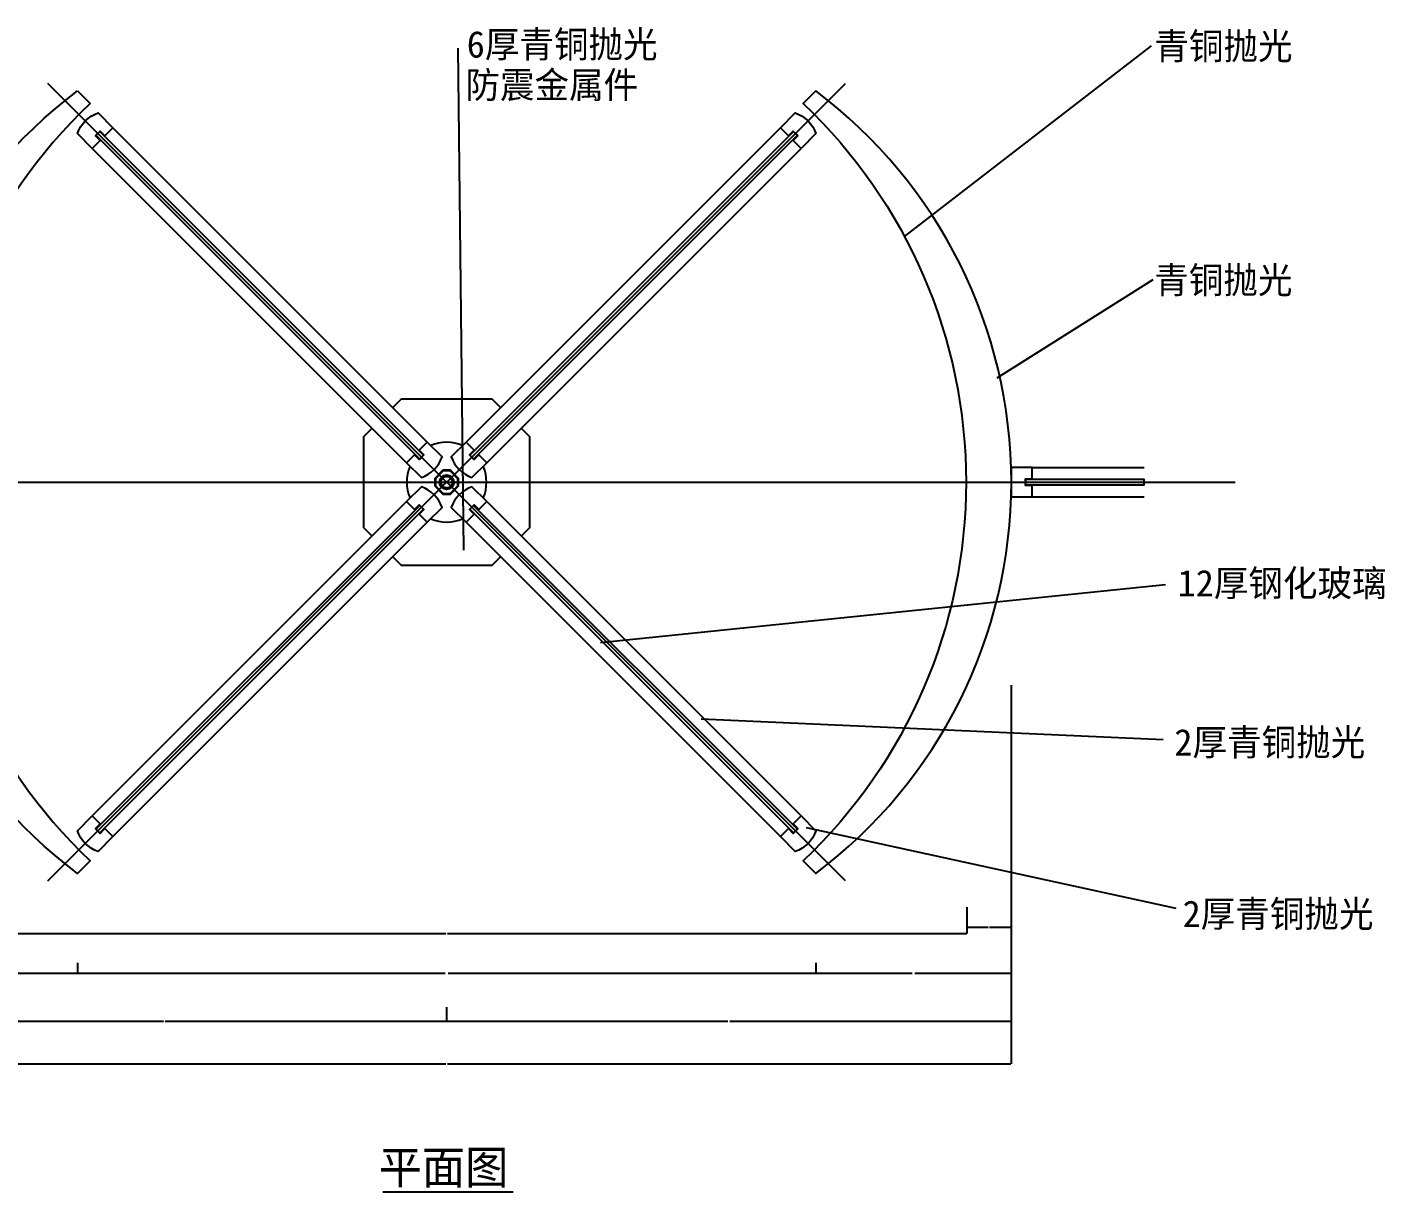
# Model space of a CAD drawing. Header units: metres. Extents: x 0 to 5442, y 0 to 7067.
# Drawn here: x 1609 to 4673, y 4438 to 7067 of the extents above; entities that cross this region are included whole.
import ezdxf

# ---------------------------------------------------------------- set-up
doc = ezdxf.new("R2010")
doc.units = ezdxf.units.M
for name, color, linetype in [('3', 3, 'Continuous'), ('4', 4, 'Continuous'), ('7', 7, 'Continuous'), ('DIM', 3, 'Continuous'), ('TEXT', 3, 'Continuous')]:
    doc.layers.add(name, color=color, linetype=linetype)
doc.dimstyles.get("Standard").update_dxf_attribs({"dimtxt": 2.5, "dimasz": 2.5, "dimexe": 1.25, "dimexo": 0.625, "dimtad": 1, "dimcen": 2.5, "dimazin": 3, "dimtfac": 1, "dimtmove": 0, "dimatfit": 3})

# ---------------------------------------------------------------- blocks, each defined once
blk = doc.blocks.new('*D1')
for p, q in [((3729.52, 5080.12), (3729.52, 5034.86)), ((3829.52, 5080.12), (3829.52, 5034.86)), ((3729.77, 5034.86), (3778.02, 5034.86)), ((3781.02, 5034.86), (3829.27, 5034.86))]:
    blk.add_line(p, q)
at = {"layer": 'Defpoints'}
for p in [(3729.52, 5080.12), (3829.52, 5080.12), (3729.52, 5034.86)]:
    blk.add_point(p, dxfattribs=at)
at = {"layer": 'DIM', "insert": (3779.52, 5034.86), "char_height": 1, "attachment_point": 5}
blk.add_mtext('100', dxfattribs=at)
blk = doc.blocks.new('*D39')
for p, q in [((1381.52, 5080.12), (1381.52, 5020.66)), ((3729.52, 5080.12), (3729.52, 5020.66)), ((1381.77, 5020.66), (2553.52, 5020.66)), ((2557.52, 5020.66), (3729.27, 5020.66))]:
    blk.add_line(p, q)
at = {"layer": 'Defpoints'}
for p in [(1381.52, 5080.12), (3729.52, 5080.12), (1381.52, 5020.66)]:
    blk.add_point(p, dxfattribs=at)
at = {"layer": 'DIM', "insert": (2555.52, 5020.66), "char_height": 1, "attachment_point": 5}
blk.add_mtext('2348', dxfattribs=at)
blk = doc.blocks.new('*D40')
for p, q in [((1722.52, 4954.29), (1722.52, 4930.81)), ((3388.95, 4954.29), (3388.95, 4930.81)), ((1722.77, 4930.81), (2552.235, 4930.81)), ((2559.235, 4930.81), (3388.7, 4930.81))]:
    blk.add_line(p, q)
at = {"layer": 'Defpoints'}
for p in [(1722.52, 4954.29), (3388.95, 4954.29), (1722.52, 4930.81)]:
    blk.add_point(p, dxfattribs=at)
at = {"layer": 'DIM', "insert": (2555.735, 4930.81), "char_height": 1, "attachment_point": 5}
blk.add_mtext('1666,43', dxfattribs=at)
blk = doc.blocks.new('*D41')
for p, q in [((1281.52, 5037.9), (1281.52, 4822.44)), ((2555.52, 4854.42), (2555.52, 4822.44)), ((1281.77, 4822.44), (1916.52, 4822.44)), ((1920.52, 4822.44), (2555.27, 4822.44))]:
    blk.add_line(p, q)
at = {"layer": 'Defpoints'}
for p in [(1281.52, 5037.9), (2555.52, 4854.42), (1281.52, 4822.44)]:
    blk.add_point(p, dxfattribs=at)
at = {"layer": 'DIM', "insert": (1918.52, 4822.44), "char_height": 1, "attachment_point": 5}
blk.add_mtext('1274', dxfattribs=at)
blk = doc.blocks.new('*D42')
for p, q in [((1281.52, 5581.15), (1281.52, 4726.7)), ((3829.52, 5581.15), (3829.52, 4726.7)), ((1281.77, 4726.7), (2553.52, 4726.7)), ((2557.52, 4726.7), (3829.27, 4726.7))]:
    blk.add_line(p, q)
at = {"layer": 'Defpoints'}
for p in [(1281.52, 5581.15), (3829.52, 5581.15), (1281.52, 4726.7)]:
    blk.add_point(p, dxfattribs=at)
at = {"layer": 'DIM', "insert": (2555.52, 4726.7), "char_height": 1, "attachment_point": 5}
blk.add_mtext('2548', dxfattribs=at)
blk = doc.blocks.new('*D43')
for p, q in [((1281.52, 5064.29), (1281.52, 4930.81)), ((1722.52, 4954.29), (1722.52, 4930.81)), ((1281.77, 4930.81), (1500.52, 4930.81)), ((1503.52, 4930.81), (1722.27, 4930.81))]:
    blk.add_line(p, q)
at = {"layer": 'Defpoints'}
for p in [(1281.52, 5064.29), (1722.52, 4954.29), (1281.52, 4930.81)]:
    blk.add_point(p, dxfattribs=at)
at = {"layer": 'DIM', "insert": (1502.02, 4930.81), "char_height": 1, "attachment_point": 5}
blk.add_mtext('441', dxfattribs=at)
blk = doc.blocks.new('*D48')
for p, q in [((3829.52, 5064.29), (3829.52, 4930.81)), ((3388.95, 4954.29), (3388.95, 4930.81)), ((3389.2, 4930.81), (3606.235, 4930.81)), ((3612.235, 4930.81), (3829.27, 4930.81))]:
    blk.add_line(p, q)
at = {"layer": 'Defpoints'}
for p in [(3829.52, 5064.29), (3388.95, 4954.29), (3388.95, 4930.81)]:
    blk.add_point(p, dxfattribs=at)
at = {"layer": 'DIM', "insert": (3609.235, 4930.81), "char_height": 1, "attachment_point": 5}
blk.add_mtext('440,57', dxfattribs=at)
blk = doc.blocks.new('*D49')
for p, q in [((3829.52, 5037.9), (3829.52, 4822.44)), ((2555.52, 4854.42), (2555.52, 4822.44)), ((2555.77, 4822.44), (3190.52, 4822.44)), ((3194.52, 4822.44), (3829.27, 4822.44))]:
    blk.add_line(p, q)
at = {"layer": 'Defpoints'}
for p in [(3829.52, 5037.9), (2555.52, 4854.42), (2555.52, 4822.44)]:
    blk.add_point(p, dxfattribs=at)
at = {"layer": 'DIM', "insert": (3192.52, 4822.44), "char_height": 1, "attachment_point": 5}
blk.add_mtext('1274', dxfattribs=at)

msp = doc.modelspace()

# ---------------------------------------------------------------- linework, layer by layer
at = {"layer": '3'}
for p, q in [((2511.68, 6129.99), (1802.1, 6839.57)), ((2599.36, 6129.99), (3308.94, 6839.57)), ((2465.01, 6083.32), (1755.43, 6792.9)), ((2646.03, 6083.32), (3355.61, 6792.9)), ((2465.01, 5995.64), (1755.43, 5286.05)), ((2646.03, 5995.64), (3355.61, 5286.05)), ((2511.68, 5948.97), (1802.1, 5239.39)), ((2599.36, 5948.97), (3308.94, 5239.39))]:
    msp.add_line(p, q, dxfattribs=at)
for points in [[(2547.66, 6064.85), (2530.15, 6047.34), (2530.15, 6031.61), (2547.66, 6014.11), (2563.38, 6014.11), (2580.89, 6031.61), (2580.89, 6047.34), (2563.38, 6064.85)], [(3861.87, 6033.48), (4129.52, 6033.48), (4129.52, 6045.48), (3861.87, 6045.48)]]:
    msp.add_lwpolyline(points, close=True, dxfattribs=at)
for radius in [16.5, 15]:
    msp.add_circle((2555.52, 6039.48), radius, dxfattribs=at)
at = {"layer": '4'}
for points in [[(1722.53, 6922.58), (1750.81, 6894.3, 0.43), (1750.81, 5184.65), (1722.53, 5156.37, -0.5)], [(3388.51, 6922.58), (3360.23, 6894.3, -0.43), (3360.23, 5184.65), (3388.51, 5156.37, 0.5)], [(1802.1, 6839.57), (1784.07, 6821.54), (1773.46, 6832.14), (1762.85, 6821.54), (1773.46, 6810.93), (1755.43, 6792.9), (1721.95, 6826.38, -0.23), (1768.62, 6873.05)], [(3355.61, 6792.9), (3337.58, 6810.93), (3348.19, 6821.54), (3337.58, 6832.14), (3326.97, 6821.54), (3308.94, 6839.57), (3342.42, 6873.05, -0.23), (3389.09, 6826.38)], [(2511.68, 6129.99), (2493.65, 6111.96), (2504.25, 6101.35), (2493.65, 6090.74), (2483.04, 6101.35), (2465.01, 6083.32), (2498.49, 6049.84, 0.23), (2545.16, 6096.51)], [(2646.03, 6083.32), (2628, 6101.35), (2617.39, 6090.74), (2606.79, 6101.35), (2617.39, 6111.96), (2599.36, 6129.99), (2565.88, 6096.51, 0.23), (2612.55, 6049.84)], [(2465.01, 5995.64), (2483.04, 5977.6), (2493.65, 5988.21), (2504.25, 5977.6), (2493.65, 5967), (2511.68, 5948.97), (2545.16, 5982.45, 0.23), (2498.49, 6029.12)], [(2599.36, 5948.97), (2617.39, 5967), (2606.79, 5977.6), (2617.39, 5988.21), (2628, 5977.6), (2646.03, 5995.64), (2612.55, 6029.12, 0.23), (2565.88, 5982.45)], [(1755.43, 5286.05), (1773.46, 5268.02), (1762.85, 5257.42), (1773.46, 5246.81), (1784.07, 5257.42), (1802.1, 5239.39), (1768.62, 5205.9, -0.23), (1721.95, 5252.57)], [(3308.94, 5239.39), (3326.97, 5257.42), (3337.58, 5246.81), (3348.19, 5257.42), (3337.58, 5268.02), (3355.61, 5286.05), (3389.09, 5252.57, -0.23), (3342.42, 5205.9)]]:
    msp.add_lwpolyline(points, format="xyb", close=True, dxfattribs=at)
for points in [[(2677.14, 6207.77), (2658.05, 6226.86), (2452.99, 6226.86), (2433.9, 6207.77)], [(2387.23, 6161.1), (2368.14, 6142.01), (2368.14, 5936.95), (2387.23, 5917.85)], [(2723.81, 5917.85), (2742.9, 5936.95), (2742.9, 6142.01), (2723.81, 6161.1)], [(2433.9, 5871.19), (2452.99, 5852.09), (2658.05, 5852.09), (2677.14, 5871.19)]]:
    msp.add_lwpolyline(points, dxfattribs=at)
for points in [[(3876.87, 6031.98), (3861.87, 6031.98), (3861.87, 6046.98), (3876.87, 6046.98), (3876.87, 6072.48), (3829.52, 6072.48), (3829.52, 6006.48), (3876.87, 6006.48)], [(2547.03, 6066.35), (2528.65, 6047.96), (2528.65, 6030.99), (2547.03, 6012.61), (2564.01, 6012.61), (2582.39, 6030.99), (2582.39, 6047.96), (2564.01, 6066.35)]]:
    msp.add_lwpolyline(points, close=True, dxfattribs=at)
msp.add_circle((2555.52, 6039.48), 13, dxfattribs=at)
at = {"layer": '7'}
for p, q in [((3876.87, 6072.48), (4129.52, 6072.48)), ((3876.87, 6006.48), (4129.52, 6006.48))]:
    msp.add_line(p, q, dxfattribs=at)
for points in [[(2503.19, 6100.29), (1772.4, 6831.08), (1763.91, 6822.6), (2494.71, 6091.8)], [(2616.33, 6091.8), (3347.13, 6822.6), (3338.64, 6831.08), (2607.85, 6100.29)], [(2494.71, 5987.15), (1763.91, 5256.36), (1772.4, 5247.87), (2503.19, 5978.67)], [(2607.85, 5978.67), (3338.64, 5247.87), (3347.13, 5256.36), (2616.33, 5987.15)]]:
    msp.add_lwpolyline(points, close=True, dxfattribs=at)
for start, end in [(66.51, 113.49), (156.51, 203.49), (336.51, 23.49), (246.51, 293.49)]:
    msp.add_arc((2555.52, 6039.48), 90, start, end, dxfattribs=at)
at = {"layer": 'DIM'}
for p, q in [((1655.42, 5139.37), (3455.62, 6939.58)), ((3455.62, 5139.37), (1655.42, 6939.58)), ((911.95, 6039.48), (4335.07, 6039.48))]:
    msp.add_line(p, q, dxfattribs=at)
at = {"layer": 'TEXT'}
msp.add_line((2411.47, 4437.5), (2705.35, 4437.5), dxfattribs=at)

# ---------------------------------------------------------------- texts
for s, height, p in [('6厚青铜抛光', 60, (2600.88, 6997.95)), ('青铜抛光', 60, (4152.86, 6993.88)), ('防震金属件', 60, (2597.84, 6906.25)), ('青铜抛光', 60, (4152.65, 6465.7)), ('12厚钢化玻璃', 60, (4205.51, 5781.56)), ('2厚青铜抛光', 60, (4198.11, 5422.31)), ('2厚青铜抛光', 60, (4216.71, 5035.19)), ('平面图', 75, (2402.27, 4455.44))]:
    msp.add_text(s, height=height, dxfattribs=at).set_placement(p)

# ---------------------------------------------------------------- dimensions: what is measured, and where the dimension line sits
at = {"layer": 'DIM'}
for base, p1, p2, picture, middle in [((1281.52, 4726.7), (1281.52, 5581.15), (3829.52, 5581.15), '*D42', (2555.52, 4726.7)), ((1281.52, 4930.81), (1281.52, 5064.29), (1722.52, 4954.29), '*D43', (1502.02, 4930.81)), ((1381.52, 5020.66), (1381.52, 5080.12), (3729.52, 5080.12), '*D39', (2555.52, 5020.66)), ((3388.95, 4930.81), (3388.95, 4954.29), (3829.52, 5064.29), '*D48', (3609.235, 4930.81)), ((3729.52, 5034.86), (3729.52, 5080.12), (3829.52, 5080.12), '*D1', (3779.52, 5034.86)), ((1281.52, 4822.44), (1281.52, 5037.9), (2555.52, 4854.42), '*D41', (1918.52, 4822.44)), ((2555.52, 4822.44), (2555.52, 4854.42), (3829.52, 5037.9), '*D49', (3192.52, 4822.44)), ((1722.52, 4930.81), (1722.52, 4954.29), (3388.95, 4954.29), '*D40', (2555.735, 4930.81))]:
    dim = msp.add_linear_dim(base=base, p1=p1, p2=p2, dimstyle='Standard', dxfattribs=at)
    dim.commit()
    dim.dimension.update_dxf_attribs({"geometry": picture, "text_midpoint": middle})

# ---------------------------------------------------------------- leaders
for points in [[(2594.06, 5886.15), (2581.39, 7019.61)], [(3588.95, 6593.75), (4146.72, 7024.63)], [(3798.17, 6275.11), (4149.83, 6496.79)], [(2902.83, 5677.8), (4177.65, 5808.4)], [(3130.3, 5505.13), (4172.97, 5458.46)], [(3366.87, 5259.75), (4200.97, 5077.93)]]:
    msp.add_leader(points, dimstyle='Standard', dxfattribs=at)

doc.saveas('drawing.dxf')
